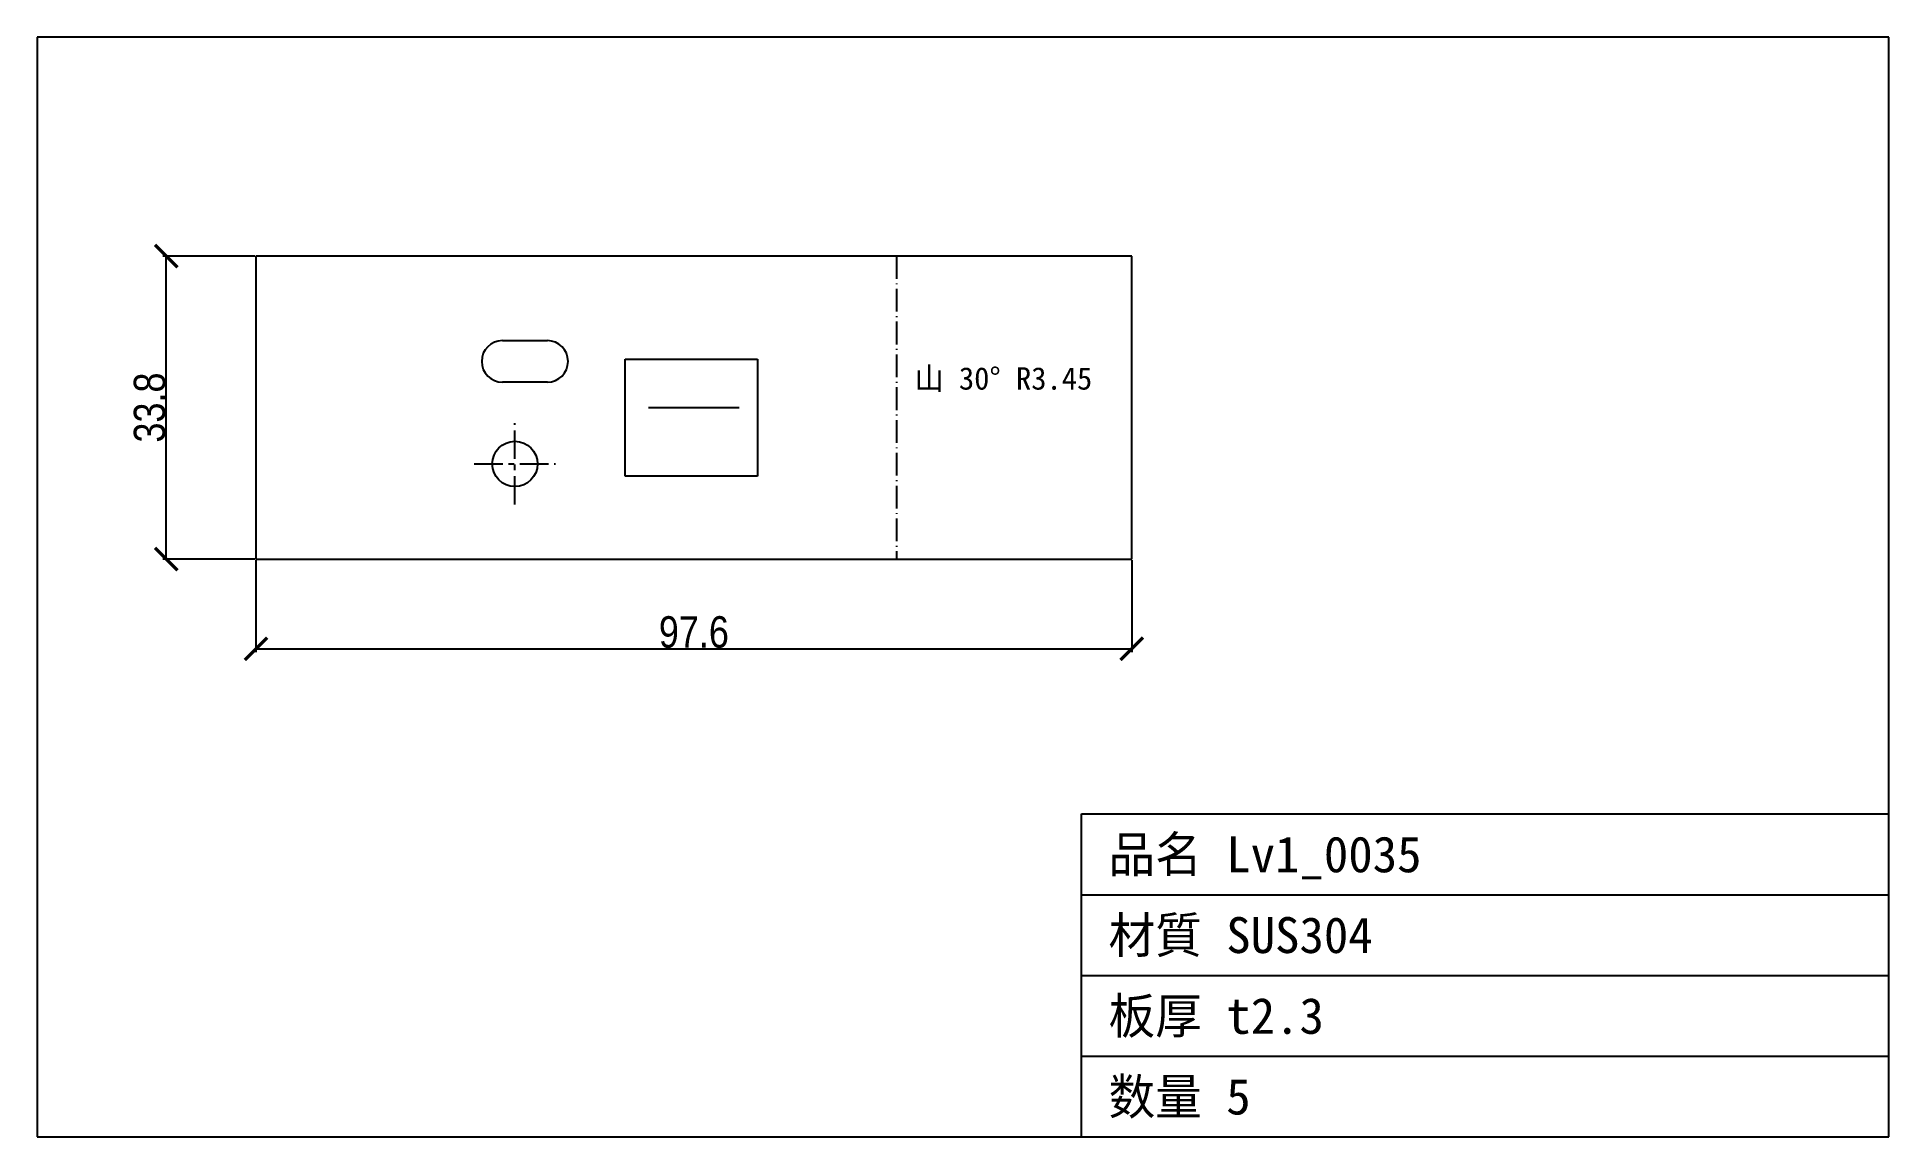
# Model space of a CAD drawing. Header units: millimetres. Extents: x -24 to 182, y -64 to 58.
import ezdxf

# ---------------------------------------------------------------- set-up
doc = ezdxf.new("R2010")
doc.units = ezdxf.units.MM
doc.linetypes.add('CENTER', pattern=[5.08, 3.175, -0.635, 0.635, -0.635])
doc.linetypes.add('DASHDOT', pattern=[3.556, 2.54, -0.508, 0, -0.508])
for name, color, linetype in [('BEND', 7, 'Continuous'), ('CENTER', 7, 'Continuous'), ('CUT', 7, 'Continuous'), ('DIM', 7, 'Continuous'), ('FRAME', 7, 'Continuous'), ('MARK', 7, 'Continuous'), ('TEXT', 7, 'Continuous')]:
    doc.layers.add(name, color=color, linetype=linetype)
doc.styles.add('OpenSansCondensed-Light', font='OpenSansCondensed-Light.ttf')
doc.dimstyles.new('EZDXF', dxfattribs={"dimtxt": 0.25, "dimasz": 0.175, "dimexe": 0.375, "dimexo": 0.125, "dimgap": 0.1, "dimtad": 1, "dimlfac": 100, "dimzin": 12, "dimdsep": 46, "dimtxsty": 'OpenSansCondensed-Light', "dimblk": 'ARCHTICK', "dimcen": 2.5, "dimazin": 3, "dimtfac": 0.5, "dimtmove": 2, "dimatfit": 3})

# ---------------------------------------------------------------- blocks, each defined once
blk = doc.blocks.new('_ARCHTICK')
at = {"color": 0, "linetype": 'BYBLOCK', "const_width": 0.15}
blk.add_lwpolyline([(-0.5, -0.5), (0.5, 0.5)], dxfattribs=at)

msp = doc.modelspace()

# ---------------------------------------------------------------- linework, layer by layer
at = {"layer": 'BEND', "color": 1, "linetype": 'DASHDOT'}
msp.add_line((71.41, 33.77), (71.41, 0), dxfattribs=at)
at = {"layer": 'CENTER', "color": 1, "linetype": 'CENTER'}
for p, q in [((28.86, 6.08), (28.86, 15.13)), ((24.34, 10.6), (33.39, 10.6))]:
    msp.add_line(p, q, dxfattribs=at)
at = {"layer": 'CUT'}
for p, q in [((0, 33.77), (0, 0)), ((97.63, 33.77), (0, 33.77)), ((97.63, 0), (97.63, 33.77)), ((27.47, 24.35), (32.48, 24.35)), ((41.15, 9.23), (41.15, 22.29)), ((41.15, 22.29), (55.9, 22.29)), ((55.9, 22.29), (55.9, 9.23)), ((32.48, 19.72), (27.47, 19.72)), ((55.9, 9.23), (41.15, 9.23)), ((0, 0), (97.63, 0))]:
    msp.add_line(p, q, dxfattribs=at)
msp.add_circle((28.86, 10.6), 2.52, dxfattribs=at)
for centre, start, end in [((27.47, 22.03), 90, -90), ((32.48, 22.03), -90, 90)]:
    msp.add_arc(centre, 2.31, start, end, dxfattribs=at)
at = {"layer": 'FRAME'}
for p, q in [((182.04, 58.18), (-24.41, 58.18)), ((-24.41, 58.18), (-24.41, -64.41)), ((182.04, -64.41), (182.04, 58.18)), ((92.04, -64.41), (92.04, -28.41)), ((92.04, -28.41), (182.04, -28.41)), ((92.04, -37.41), (182.04, -37.41)), ((92.04, -46.41), (182.04, -46.41)), ((92.04, -55.41), (182.04, -55.41)), ((-24.41, -64.41), (182.04, -64.41))]:
    msp.add_line(p, q, dxfattribs=at)
at = {"layer": 'MARK'}
msp.add_line((43.75, 16.88), (53.88, 16.88), dxfattribs=at)

# ---------------------------------------------------------------- texts
at = {"layer": 'TEXT'}
for s, height, p in [('山 30° R3.45', 2.5, (73.41, 18.88)), ('品名 Lv1_0035', 4, (95.04, -34.91)), ('材質 SUS304', 4, (95.04, -43.91)), ('板厚 t2.3', 4, (95.04, -52.91)), ('数量 5', 4, (95.04, -61.91))]:
    msp.add_text(s, height=height, dxfattribs=at).set_placement(p)

# ---------------------------------------------------------------- dimensions: what is measured, and where the dimension line sits
at = {"layer": 'DIM'}
msp.add_linear_dim(base=(-10, 0), p1=(0, 0), p2=(0, 33.77), angle=90, dimstyle='EZDXF', override={"dimtxt": 3.5, "dimasz": 2.5, "dimdec": 1, "dimlfac": 1}, dxfattribs=at).render()
msp.add_linear_dim(base=(0, -10), p1=(0, 0), p2=(97.63, 0), dimstyle='EZDXF', override={"dimtxt": 3.5, "dimasz": 2.5, "dimdec": 1, "dimlfac": 1}, dxfattribs=at).render()

doc.saveas('drawing.dxf')
